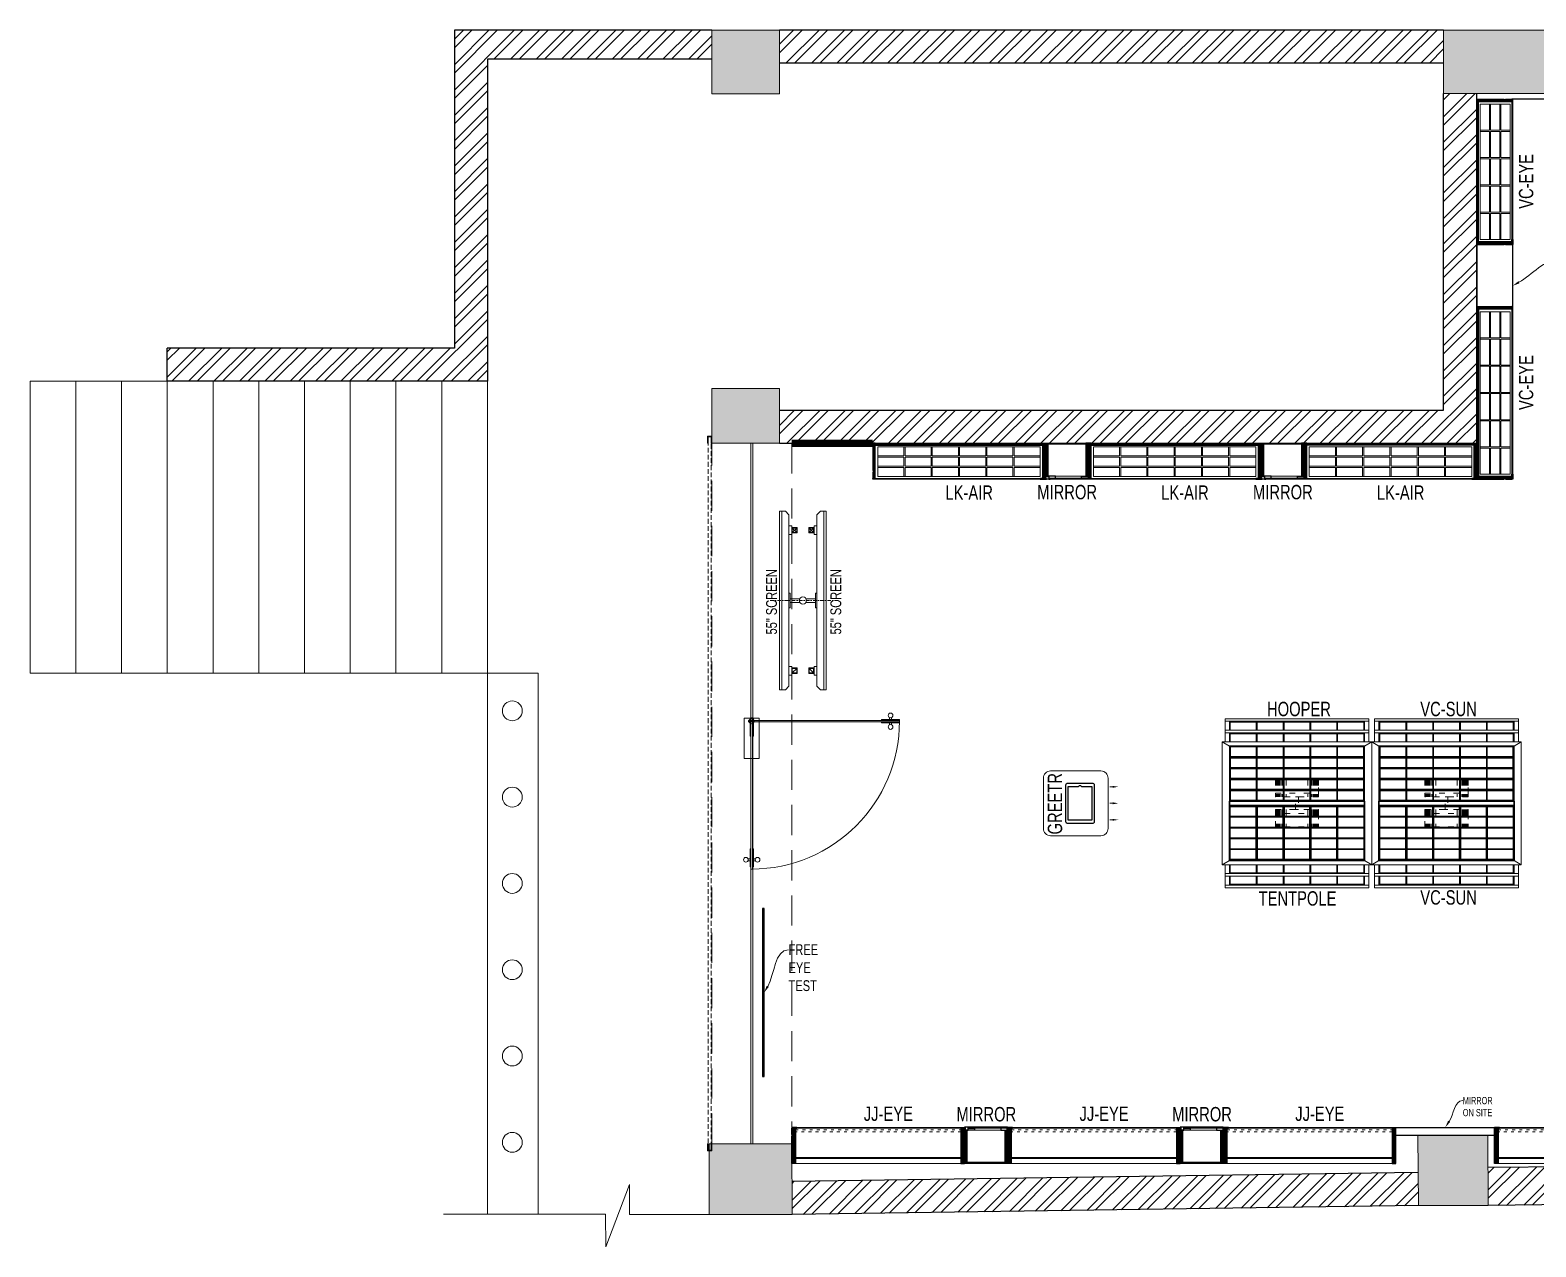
# Model space of a CAD drawing. Header units: feet. Extents: x 4160858 to 4180592, y -5463117 to -5454658.
# Drawn here: x 4160858 to 4171328, y -5463117 to -5454658 of the extents above; entities that cross this region are included whole.
import ezdxf
from ezdxf import colors
from ezdxf.entities.mleader import LeaderData, LeaderLine
from ezdxf.math import Vec2, Vec3

# ---------------------------------------------------------------- set-up
doc = ezdxf.new("R2010")
doc.units = ezdxf.units.FT
doc.header["$LTSCALE"] = 33
doc.header["$MEASUREMENT"] = 0
for name, pattern in [('ACAD_ISO03W100', [30, 12, -18]), ('DASHDOT2', [0.5, 0.25, -0.125, 0, -0.125]), ('HIDDEN', [9.525, 6.35, -3.175]), ('HIDDENX2', [0.75, 0.5, -0.25])]:
    doc.linetypes.add(name, pattern=pattern)
for name, color, linetype, lineweight in [('A-Glazing', 4, 'Continuous', 20), ('A-shutter', 8, 'Continuous', 18), ('A-WALL HATCH', 251, 'Continuous', 0), ('beam', 90, 'Continuous', 9), ('Column', 243, 'Continuous', 9), ('column hatch', 5, 'Continuous', 0), ('Glazing', 141, 'Continuous', 15), ('LENS-DIM', 252, 'Continuous', 5), ('LENS-PARTITION', 21, 'Continuous', 25), ('LENS-TEXT', 31, 'Continuous', 5), ('LENS_DIMENSION', 193, 'Continuous', 0), ('LENS_TEXT', 31, 'Continuous', 5), ('LK-EQPMT', 3, 'Continuous', 18), ('LK-FF&E FLOOR', 1, 'Continuous', 9), ('LK-FF&E WALL', 1, 'Continuous', 9), ('LK-IT', 3, 'Continuous', 18), ('LK-MIRROR', 133, 'Continuous', 13), ('LN-ELEVATION-1', 81, 'Continuous', 25), ('LN-ELEVATION-2', 103, 'Continuous', 20), ('LN-ELEVATION-3', 125, 'Continuous', 18), ('LN-ELEVATION-4', 145, 'Continuous', 13), ('LN-ELEVATION-5', 167, 'Continuous', 5), ('LN-HATCH', 251, 'Continuous', 0), ('PLANO-TXT', 252, 'Continuous', 5), ('rolling shutter', 1, 'Continuous', 5), ('Steps', 4, 'Continuous', 9)]:
    doc.layers.add(name, color=color, linetype=linetype, lineweight=lineweight)
doc.layers.add('A-WALL', color=1, linetype='Continuous')
doc.styles.add('LK TXT', font='GILC____.TTF', dxfattribs={"height": 100})
doc.styles.get("Standard").update_dxf_attribs({"font": 'GILC____.TTF'})
pattern_1 = [(45, (7858054.0837, 3504049.203), (-4.4901280605, 4.4901280605), [])]
pattern_2 = [(45, (7858558.917, 3503823.203), (-4.4901280605, 4.4901280605), [])]

# ---------------------------------------------------------------- blocks, each defined once
blk = doc.blocks.new('*U50')
at = {"layer": 'A-shutter', "color": 5, "ltscale": 10}
for points in [[(41037660, -1561539), (41037660, -1561544), (41037615, -1561544), (41037615, -1561564), (41037660, -1561564), (41037660, -1561569), (41037610, -1561569), (41037610, -1561539)], [(41042530, -1561539), (41042530, -1561544), (41042575, -1561544), (41042575, -1561564), (41042530, -1561564), (41042530, -1561569), (41042580, -1561569), (41042580, -1561539)]]:
    blk.add_lwpolyline(points, close=True, dxfattribs=at)
at = {"layer": 'A-shutter', "color": 5, "linetype": 'HIDDENX2', "ltscale": 2}
blk.add_lwpolyline([(41037615, -1561544), (41037615, -1561564), (41042575, -1561564), (41042575, -1561544)], close=True, dxfattribs=at)
blk = doc.blocks.new('Entrance Door')
at = {"layer": 'Glazing', "ltscale": 111}
blk.add_hatch(color=256, dxfattribs=at).paths.add_polyline_path([(18, -35), (18, -1235), (30, -1235), (30, -35)])
at = {"layer": 'Glazing'}
for p, q in [((30, -54), (18, -66)), ((1118, -31), (1118, -54)), ((1118, -89), (1118, -66)), ((1133, -31), (1133, -54)), ((1133, -89), (1133, -66))]:
    blk.add_line(p, q, dxfattribs=at)
at = {"layer": 'Glazing', "ltscale": 44}
for p, q in [((-5, -1156), (18, -1156)), ((-5, -1171), (18, -1171)), ((53, -1156), (30, -1156)), ((53, -1171), (30, -1171))]:
    blk.add_line(p, q, dxfattribs=at)
at = {"layer": 'Glazing'}
for points in [[(320, -120), (0, -120), (0, 0), (320, 0)], [(0, -54), (142, -54), (142, -47), (0, -47)], [(0, -66), (142, -66), (142, -74), (0, -74)], [(1181, -54), (1038, -54), (1038, -47), (1181, -47)], [(1181, -66), (1038, -66), (1038, -74), (1181, -74)]]:
    blk.add_lwpolyline(points, close=True, dxfattribs=at)
at = {"layer": 'Glazing', "ltscale": 222}
blk.add_lwpolyline([(-2, -66), (1199, -66), (1199, -54), (-2, -54)], close=True, dxfattribs=at)
at = {"layer": 'Glazing', "ltscale": 111}
blk.add_lwpolyline([(18, -35), (18, -1235), (30, -1235), (30, -35)], close=True, dxfattribs=at)
at = {"layer": 'Glazing', "ltscale": 44}
for points in [[(18, -1093), (18, -1235), (10, -1235), (10, -1093)], [(30, -1093), (30, -1235), (37, -1235), (37, -1093)]]:
    blk.add_lwpolyline(points, close=True, dxfattribs=at)
at = {"layer": 'Glazing'}
for centre, radius in [((1125, -14), 19), ((24, -59), 19.8), ((1125, -107), 19)]:
    blk.add_circle(centre, radius, dxfattribs=at)
at = {"layer": 'Glazing', "ltscale": 44}
for centre in [(-22, -1164), (70, -1164)]:
    blk.add_circle(centre, 19, dxfattribs=at)
at = {"layer": 'Glazing', "ltscale": 222}
blk.add_arc((24, -60), 1175, 270, 359.9996, dxfattribs=at)
blk = doc.blocks.new('A$C95718fd3')
at = {"layer": 'A-WALL HATCH'}
h = blk.add_hatch(dxfattribs=at)
h.set_pattern_fill('ANSI32', color=256, scale=333)
h.set_pattern_definition([(45, (-3476872.53, 5462423.86), (-88.2999593, 88.2999593), []), (45, (-3476813.67, 5462423.86), (-88.2999593, 88.2999593), [])])
h.paths.add_polyline_path([(-14523, 5239), (-9675, 5239), (-9675, 7670), (-9905, 7670), (-9905, 5469), (-14523, 5469)])
h.paths.add_polyline_path([(-9595, -61), (-5280, 3), (-5280, 233), (-9596, 205)])
h.paths.add_polyline_path([(-14435, -123), (-10081, -61), (-10082, 169), (-14436, 107)])
h.paths.add_polyline_path([(-4789, 0), (-471, 0), (-471, 230), (-4789, 230)])
h.paths.add_polyline_path([(-230, 447), (0, 447), (0, 7605), (-230, 7605)])
h.paths.add_polyline_path([(-4704, 7871), (-799, 7871), (-799, 8101), (-4704, 8101)])
h.paths.add_polyline_path([(-9070, 7881), (-5558, 7881), (-5558, 8101), (-9070, 8111)])
h.paths.add_polyline_path([(-14523, 7881), (-9905, 7881), (-9905, 8111), (-14523, 8111)])
h.paths.add_polyline_path([(-16784, 5900), (-18780, 5900), (-18780, 5670), (-16554, 5670), (-16554, 7909), (-14993, 7909), (-14993, 8111), (-16784, 8111)])
at = {"layer": 'column hatch'}
h = blk.add_hatch(color=251, dxfattribs=at)
h.dxf.hatch_style = 1
h.paths.add_polyline_path([(-5280, 0), (-4789, 0), (-4789, 456), (-5280, 456)])
h.paths.add_polyline_path([(-471, 0), (0, 0), (0, 447), (-471, 447)])
h.paths.add_polyline_path([(-799, 7605), (0, 7605), (0, 8101), (-799, 8101)])
h.paths.add_polyline_path([(-5558, 7617), (-4704, 7617), (-4704, 8101), (-5558, 8101)])
h.paths.add_polyline_path([(-9905, 7670), (-9070, 7670), (-9070, 8111), (-9905, 8111)])
h.paths.add_polyline_path([(-10081, -61), (-9596, -61), (-9595, -61), (-9597, 426), (-10084, 426)])
h.paths.add_polyline_path([(-15013, -123), (-14435, -123), (-14438, 369), (-14853, 369), (-15013, 369)])
h.paths.add_polyline_path([(-14993, 5239), (-14523, 5239), (-14523, 5619), (-14993, 5619)])
h.paths.add_polyline_path([(-14993, 7669), (-14523, 7669), (-14523, 8111), (-14993, 8111)])
at = {"layer": 'A-Glazing'}
blk.add_lwpolyline([(-14709, 5239), (-14709, 369), (-14722, 369), (-14722, 5239)], close=True, dxfattribs=at)
at = {"layer": 'A-WALL'}
for p, q in [((-16784, 8111), (-16784, 5900)), ((-14993, 8111), (-16784, 8111)), ((-9905, 8111), (-14523, 8111)), ((-14993, 7909), (-16554, 7909)), ((-16554, 7909), (-16554, 5670)), ((-9905, 7881), (-14523, 7881)), ((-9905, 5469), (-9905, 7670)), ((-9675, 5239), (-9675, 7670)), ((-16784, 5900), (-18780, 5900)), ((-18780, 5670), (-18780, 5900)), ((-16554, 5670), (-18780, 5670)), ((-14523, 5469), (-9905, 5469)), ((-14523, 5239), (-9675, 5239)), ((-5280, 233), (-9597, 205)), ((-10084, 169), (-14438, 107)), ((-5278, 3), (-9596, -61)), ((-10081, -61), (-14435, -123))]:
    blk.add_line(p, q, dxfattribs=at)
at = {"layer": 'beam', "linetype": 'HIDDEN'}
blk.add_lwpolyline([(-14438, 369), (-14993, 369), (-14993, 5239), (-14438, 5239)], close=True, dxfattribs=at)
at = {"layer": 'Column'}
for points in [[(-14993, 7669), (-14523, 7669), (-14523, 8111), (-14993, 8111)], [(-9905, 7670), (-9905, 8111), (-9070, 8111), (-9070, 7670)], [(-9597, 426), (-10084, 426), (-10081, -61), (-9595, -61)], [(-14435, -123), (-15013, -123), (-15013, 369), (-14853, 369), (-14438, 369)]]:
    blk.add_lwpolyline(points, close=True, dxfattribs=at)
blk.add_lwpolyline([(-14523, 5239), (-14993, 5239), (-14993, 5619), (-14523, 5619), (-14523, 5239)], dxfattribs=at)
at = {"layer": 'Steps'}
for p, q in [((-19734, 3640), (-19734, 5670)), ((-18780, 5670), (-19734, 5670)), ((-19416, 3640), (-19416, 5670)), ((-19098, 3640), (-19098, 5670)), ((-18780, 3640), (-18780, 5670)), ((-18462, 3640), (-18462, 5670)), ((-18144, 3640), (-18144, 5670)), ((-17826, 3640), (-17826, 5670)), ((-17508, 3640), (-17508, 5670)), ((-17190, 3640), (-17190, 5670)), ((-16872, 3640), (-16872, 5670)), ((-16554, 3640), (-16554, 5670)), ((-16554, 3640), (-19734, 3640)), ((-16554, 3640), (-16201, 3640)), ((-16554, 3640), (-16554, -120)), ((-16201, 3640), (-16201, -120))]:
    blk.add_line(p, q, dxfattribs=at)
blk.add_lwpolyline([(-15013, -123), (-15567, -123), (-15567, 87), (-15731, -348), (-15734, -120), (-16860, -120)], dxfattribs=at)
for centre in [(-16381, 3379), (-16381, 2779), (-16381, 2179), (-16381, 1579), (-16381, 979), (-16381, 379)]:
    blk.add_circle(centre, 69, dxfattribs=at)
at = {"layer": 'A-Glazing', "xscale": -0.874840470249898, "yscale": 0.874840470249898, "zscale": 0.874840470249898, "rotation": 89.99998891049198}
blk.add_blockref('Entrance Door', (-14769, 3328), dxfattribs=at)
at = {"layer": 'rolling shutter', "color": 2, "xscale": -1, "rotation": 269.9999999999481}
blk.add_blockref('*U50', (1546546, -41037291), dxfattribs=at)
blk = doc.blocks.new('MIRROR')
at = {"layer": 'LN-HATCH', "ltscale": 0.5}
h = blk.add_hatch(dxfattribs=at)
h.set_pattern_fill('ANSI31', color=256, scale=2)
h.set_pattern_definition([(45, (4060433.7416, 1708720.787), (-4.4901280605, 4.4901280605), [])])
h.paths.add_polyline_path([(213, 101), (231, 101), (231, -128), (213, -128)])
h.paths.add_polyline_path([(231, 95), (495, 95), (495, 101), (231, 101)])
h.paths.add_polyline_path([(513, 101), (495, 101), (495, -128), (513, -128)])
at = {"layer": 'Defpoints'}
blk.add_lwpolyline([(513, 101), (213, 101), (213, -149), (513, -149)], close=True, dxfattribs=at)
at = {"layer": 'LN-ELEVATION-1'}
for points in [[(213, 101), (231, 101), (231, -128), (213, -128)], [(231, 95), (495, 95), (495, 101), (231, 101)], [(513, 101), (495, 101), (495, -128), (513, -128)], [(260, -142), (260, -128), (215, -128), (215, -149), (224, -149), (224, -147), (216, -147), (216, -142)], [(443, -142), (443, -128), (488, -128), (488, -149), (479, -149), (479, -147), (486, -147), (486, -142)], [(505, -149), (505, -147), (509, -147), (509, -129), (488, -129), (488, -128), (511, -128), (511, -149)]]:
    blk.add_lwpolyline(points, close=True, dxfattribs=at)
at = {"layer": 'LN-ELEVATION-2', "color": 4, "lineweight": 0}
blk.add_lwpolyline([(216, -142), (486, -142), (486, -147), (216, -147)], close=True, dxfattribs=at)
at = {"layer": 'LN-ELEVATION-2'}
blk.add_lwpolyline([(260, -142), (443, -142), (443, -128), (260, -128)], close=True, dxfattribs=at)
at = {"layer": 'LN-ELEVATION-4', "ltscale": 0.5}
blk.add_line((479, -149), (224, -149), dxfattribs=at)
blk = doc.blocks.new('JJ SH 1200')
at = {"layer": 'LN-HATCH', "ltscale": 0.5}
h = blk.add_hatch(dxfattribs=at)
h.set_pattern_fill('ANSI31', color=256, scale=2)
h.set_pattern_definition([(45, (4097187.331, 1708800.267), (-4.4901280605, 4.4901280605), [])])
h.paths.add_polyline_path([(792, 220), (792, 30), (786, 30), (786, 20), (792, 20), (792, -24), (767, -24), (767, 220)])
h.paths.add_polyline_path([(-383, 180), (767, 180), (767, 186), (-383, 186)])
h.paths.add_polyline_path([(757, -24), (757, -30), (792, -30), (792, -24)])
h.paths.add_polyline_path([(-408, 220), (-408, 30), (-402, 30), (-402, 20), (-408, 20), (-408, -24), (-383, -24), (-383, 220)])
h.paths.add_polyline_path([(-373, -24), (-373, -30), (-408, -30), (-408, -24)])
at = {"layer": 'LN-ELEVATION-1', "ltscale": 0.5}
for points in [[(-408, 220), (-408, 30), (-402, 30), (-402, 20), (-408, 20), (-408, -24), (-383, -24), (-383, 220)], [(792, 220), (792, 30), (786, 30), (786, 20), (792, 20), (792, -24), (767, -24), (767, 220)], [(-383, 180), (767, 180), (767, 186), (-383, 186)], [(-373, -24), (-373, -30), (-408, -30), (-408, -24)], [(757, -24), (757, -30), (792, -30), (792, -24)]]:
    blk.add_lwpolyline(points, close=True, dxfattribs=at)
at = {"layer": 'LN-ELEVATION-3', "ltscale": 0.5}
for p, q in [((767, 220), (-383, 220)), ((757, -24), (-373, -24)), ((-373, -30), (757, -30))]:
    blk.add_line(p, q, dxfattribs=at)
at = {"layer": 'LN-ELEVATION-4', "linetype": 'ACAD_ISO03W100', "ltscale": 0.05}
blk.add_lwpolyline([(767, 0), (-383, 0), (-383, -12), (767, -12)], close=True, dxfattribs=at)
blk = doc.blocks.new('VC HD 1200')
at = {"layer": 'LN-HATCH', "ltscale": 0.5}
h = blk.add_hatch(dxfattribs=at)
h.set_pattern_fill('ANSI31', color=256, scale=2)
h.set_pattern_definition([(45, (3760859.753, 1795248.936), (-4.490128061, 4.490128061), [])])
h.paths.add_polyline_path([(-1200, 250), (-1200, 60), (-1194, 60), (-1194, 50), (-1200, 50), (-1200, 6), (-1182, 6), (-1182, 250)])
h = blk.add_hatch(dxfattribs=at)
h.set_pattern_fill('ANSI31', color=256, scale=2)
h.set_pattern_definition(pattern_1)
h.paths.add_polyline_path([(0, 250), (0, 60), (-6, 60), (-6, 50), (0, 50), (0, 6), (-18, 6), (-18, 250)])
h = blk.add_hatch(dxfattribs=at)
h.set_pattern_fill('ANSI31', color=256, scale=2)
h.set_pattern_definition([(45, (7858047.0837, 3504049.203), (-4.4901280605, 4.4901280605), [])])
h.paths.add_polyline_path([(-1165, 6), (-1165, 0), (-1200, 0), (-1200, 6)])
h = blk.add_hatch(dxfattribs=at)
h.set_pattern_fill('ANSI31', color=256, scale=2)
h.set_pattern_definition(pattern_1)
h.paths.add_polyline_path([(-28, 6), (-28, 0), (0, 0), (0, 6)])
at = {"layer": 'LN-ELEVATION-1', "ltscale": 0.5}
for points in [[(-1200, 250), (-1200, 60), (-1194, 60), (-1194, 50), (-1200, 50), (-1200, 6), (-1182, 6), (-1182, 250)], [(-18, 238), (-1182, 238), (-1182, 244), (-18, 244)], [(0, 250), (0, 60), (-6, 60), (-6, 50), (0, 50), (0, 6), (-18, 6), (-18, 250)], [(-1165, 6), (-1165, 0), (-1200, 0), (-1200, 6)], [(-35, 6), (-35, 0), (0, 0), (0, 6)]]:
    blk.add_lwpolyline(points, close=True, dxfattribs=at)
at = {"layer": 'LN-ELEVATION-3', "ltscale": 0.5}
for p, q in [((-1182, 250), (-18, 250)), ((-1165, 6), (-35, 6)), ((-35, 0), (-1165, 0))]:
    blk.add_line(p, q, dxfattribs=at)
for points in [[(-1165, 226), (-35, 226), (-35, 18), (-1165, 18)], [(-1165, 226), (-983, 226), (-983, 162), (-1165, 162)], [(-975, 226), (-794, 226), (-794, 162), (-975, 162)], [(-786, 226), (-604, 226), (-604, 162), (-786, 162)], [(-596, 226), (-414, 226), (-414, 162), (-596, 162)], [(-406, 226), (-225, 226), (-225, 162), (-406, 162)], [(-217, 226), (-35, 226), (-35, 162), (-217, 162)], [(-1165, 90), (-983, 90), (-983, 154), (-1165, 154)], [(-975, 154), (-794, 154), (-794, 90), (-975, 90)], [(-786, 154), (-604, 154), (-604, 90), (-786, 90)], [(-596, 154), (-414, 154), (-414, 90), (-596, 90)], [(-406, 154), (-225, 154), (-225, 90), (-406, 90)], [(-217, 154), (-35, 154), (-35, 90), (-217, 90)], [(-1165, 82), (-983, 82), (-983, 18), (-1165, 18)], [(-975, 82), (-794, 82), (-794, 18), (-975, 18)], [(-786, 82), (-604, 82), (-604, 18), (-786, 18)], [(-596, 82), (-414, 82), (-414, 18), (-596, 18)], [(-406, 82), (-225, 82), (-225, 18), (-406, 18)], [(-217, 82), (-35, 82), (-35, 18), (-217, 18)]]:
    blk.add_lwpolyline(points, close=True, dxfattribs=at)
blk = doc.blocks.new('ffgd')
at = {"layer": 'LN-ELEVATION-4', "linetype": 'ACAD_ISO03W100', "ltscale": 0.1}
blk.add_lwpolyline([(0, 47), (0, -41), (-20, -41), (-20, 47)], close=True, dxfattribs=at)
at = {"layer": 'LN-ELEVATION-5', "linetype": 'ACAD_ISO03W100', "ltscale": 0.1}
for p, q in [((-160, 166), (-160, 47)), ((-160, 166), (-160, 47)), ((-159, 166), (-159, 47)), ((-159, 166), (-159, 47)), ((-158, 166), (-158, 47)), ((-158, 166), (-158, 47)), ((-157, 166), (-157, 47)), ((-156, 166), (-156, 47)), ((-154, 166), (-154, 47)), ((-151, 166), (-151, 47)), ((-146, 166), (-146, 47)), ((-141, 166), (-141, 47)), ((-135, 166), (-135, 47)), ((-128, 166), (-128, 47)), ((-120, 166), (-120, 47)), ((-111, 166), (-111, 47)), ((-102, 166), (-102, 47)), ((-85, 166), (-85, 47)), ((65, 166), (65, 47)), ((82, 166), (82, 47)), ((91, 166), (91, 47)), ((100, 166), (100, 47)), ((108, 166), (108, 47)), ((115, 166), (115, 47)), ((121, 166), (121, 47)), ((126, 166), (126, 47)), ((131, 166), (131, 47)), ((134, 166), (134, 47)), ((136, 166), (136, 47)), ((137, 166), (137, 47)), ((138, 166), (138, 47)), ((138, 166), (138, 47)), ((139, 166), (139, 47)), ((139, 166), (139, 47)), ((140, 166), (140, 47)), ((140, 166), (140, 47)), ((-160, -41), (-160, -160)), ((-160, -41), (-160, -160)), ((-159, -41), (-159, -160)), ((-159, -41), (-159, -160)), ((-158, -41), (-158, -160)), ((-158, -41), (-158, -160)), ((-157, -41), (-157, -160)), ((-156, -41), (-156, -160)), ((-154, -41), (-154, -160)), ((-151, -41), (-151, -160)), ((-146, -41), (-146, -160)), ((-141, -41), (-141, -160)), ((-135, -41), (-135, -160)), ((-128, -41), (-128, -160)), ((-120, -41), (-120, -160)), ((-111, -41), (-111, -160)), ((-102, -41), (-102, -160)), ((-85, -41), (-85, -160)), ((65, -41), (65, -160)), ((82, -41), (82, -160)), ((91, -41), (91, -160)), ((100, -41), (100, -160)), ((108, -41), (108, -160)), ((115, -41), (115, -160)), ((121, -41), (121, -160)), ((126, -41), (126, -160)), ((131, -41), (131, -160)), ((134, -41), (134, -160)), ((136, -41), (136, -160)), ((137, -41), (137, -160)), ((138, -41), (138, -160)), ((138, -41), (138, -160)), ((139, -41), (139, -160)), ((139, -41), (139, -160)), ((140, -41), (140, -160)), ((140, -41), (140, -160))]:
    blk.add_line(p, q, dxfattribs=at)
for points in [[(140, 73), (140, 166), (-160, 166), (-160, 73)], [(140, -67), (140, -160), (-160, -160), (-160, -67)]]:
    blk.add_lwpolyline(points, dxfattribs=at)
for points in [[(140, 73), (140, 47), (-160, 47), (-160, 73)], [(140, -41), (140, -67), (-160, -67), (-160, -41)]]:
    blk.add_lwpolyline(points, close=True, dxfattribs=at)
blk = doc.blocks.new('EURO 1040 x 1175')
at = {"layer": 'LN-ELEVATION-1'}
for points in [[(-470, -327), (470, -327), (470, 468), (-470, 468)], [(-470, 85), (470, 85), (470, 468), (-470, 468)], [(-283, 85), (-277, 85), (-277, 468), (-283, 468)], [(-96, 85), (-90, 85), (-90, 468), (-96, 468)], [(90, 85), (96, 85), (96, 468), (90, 468)], [(277, 85), (283, 85), (283, 468), (277, 468)], [(-470, 387), (-283, 387), (-283, 393), (-470, 393)], [(-470, 311), (-283, 311), (-283, 317), (-470, 317)], [(-277, 387), (-96, 387), (-96, 393), (-277, 393)], [(-277, 311), (-96, 311), (-96, 317), (-277, 317)], [(-90, 387), (90, 387), (90, 393), (-90, 393)], [(-90, 311), (90, 311), (90, 317), (-90, 317)], [(96, 387), (277, 387), (277, 393), (96, 393)], [(96, 311), (277, 311), (277, 317), (96, 317)], [(283, 387), (470, 387), (470, 393), (283, 393)], [(283, 311), (470, 311), (470, 317), (283, 317)], [(-470, 236), (-283, 236), (-283, 242), (-470, 242)], [(-277, 236), (-96, 236), (-96, 242), (-277, 242)], [(-90, 236), (90, 236), (90, 242), (-90, 242)], [(96, 236), (277, 236), (277, 242), (96, 242)], [(283, 236), (470, 236), (470, 242), (283, 242)], [(-470, 160), (-283, 160), (-283, 166), (-470, 166)], [(-277, 160), (-96, 160), (-96, 166), (-277, 166)], [(-90, 160), (90, 160), (90, 166), (-90, 166)], [(96, 160), (277, 160), (277, 166), (96, 166)], [(283, 160), (470, 160), (470, 166), (283, 166)], [(-470, 85), (470, 85), (470, 55), (-470, 55)], [(-470, 55), (470, 55), (470, -327), (-470, -327)], [(-283, 55), (-277, 55), (-277, -327), (-283, -327)], [(-96, 55), (-90, 55), (-90, -327), (-96, -327)], [(90, 55), (96, 55), (96, -327), (90, -327)], [(277, 55), (283, 55), (283, -327), (277, -327)], [(-470, -20), (-283, -20), (-283, -26), (-470, -26)], [(-470, -96), (-283, -96), (-283, -102), (-470, -102)], [(-277, -20), (-96, -20), (-96, -26), (-277, -26)], [(-277, -96), (-96, -96), (-96, -102), (-277, -102)], [(-90, -20), (90, -20), (90, -26), (-90, -26)], [(-90, -96), (90, -96), (90, -102), (-90, -102)], [(96, -20), (277, -20), (277, -26), (96, -26)], [(96, -96), (277, -96), (277, -102), (96, -102)], [(283, -20), (470, -20), (470, -26), (283, -26)], [(283, -96), (470, -96), (470, -102), (283, -102)], [(-470, -171), (-283, -171), (-283, -177), (-470, -177)], [(-277, -171), (-96, -171), (-96, -177), (-277, -177)], [(-90, -171), (90, -171), (90, -177), (-90, -177)], [(96, -171), (277, -171), (277, -177), (96, -177)], [(283, -171), (470, -171), (470, -177), (283, -177)], [(-470, -246), (-283, -246), (-283, -252), (-470, -252)], [(-277, -246), (-96, -246), (-96, -252), (-277, -252)], [(-90, -246), (90, -246), (90, -252), (-90, -252)], [(96, -246), (277, -246), (277, -252), (96, -252)], [(283, -246), (470, -246), (470, -252), (283, -252)]]:
    blk.add_lwpolyline(points, close=True, dxfattribs=at)
for points in [[(-283, 462), (-464, 462), (-464, 317)], [(-96, 462), (-277, 462)], [(90, 462), (-90, 462)], [(277, 462), (96, 462)], [(464, 317), (464, 462), (283, 462)], [(-464, 311), (-464, 242)], [(-464, 236), (-464, 166)], [(464, 242), (464, 311)], [(464, 166), (464, 236)], [(-464, 160), (-464, 91), (-283, 91)], [(283, 91), (464, 91), (464, 160)], [(-464, -20), (-464, 49), (-283, 49)], [(-277, 91), (-96, 91)], [(-277, 49), (-96, 49)], [(-90, 91), (90, 91)], [(-90, 49), (90, 49)], [(96, 91), (277, 91)], [(96, 49), (277, 49)], [(283, 49), (464, 49), (464, -20)], [(-464, -96), (-464, -26)], [(-464, -171), (-464, -102)], [(464, -26), (464, -96)], [(464, -102), (464, -171)], [(-283, -321), (-464, -321), (-464, -177)], [(464, -177), (464, -321), (283, -321)], [(-96, -321), (-277, -321)], [(90, -321), (-90, -321)], [(277, -321), (96, -321)]]:
    blk.add_lwpolyline(points, dxfattribs=at)
at = {"layer": 'LN-ELEVATION-2'}
blk.add_lwpolyline([(-520, -357), (520, -357), (520, 498), (-520, 498)], close=True, dxfattribs=at)
for points in [[(-470, 468), (-520, 498)], [(470, 468), (520, 498)], [(-470, -327), (-520, -357)], [(470, -327), (520, -357)]]:
    blk.add_lwpolyline(points, dxfattribs=at)
at = {"layer": 'LN-ELEVATION-3'}
for points in [[(-500, 560), (500, 560), (500, 578), (-500, 578)], [(-500, 498), (-470, 498), (-470, 560), (-500, 560)], [(470, 498), (500, 498), (500, 560), (470, 560)], [(-500, -357), (-470, -357), (-470, -419), (-500, -419)], [(470, -357), (500, -357), (500, -419), (470, -419)], [(-500, -419), (500, -419), (500, -437), (-500, -437)]]:
    blk.add_lwpolyline(points, close=True, dxfattribs=at)
at = {"layer": 'LN-ELEVATION-4'}
for points in [[(-500, 640), (500, 640), (500, 658), (-500, 658)], [(-500, 578), (-470, 578), (-470, 640), (-500, 640)], [(470, 578), (500, 578), (500, 640), (470, 640)], [(-470, 498), (-464, 498), (-464, 560), (-470, 560)], [(-464, 554), (-283, 554), (-283, 560), (-464, 560)], [(-283, 498), (-277, 498), (-277, 560), (-283, 560)], [(-277, 554), (-96, 554), (-96, 560), (-277, 560)], [(-96, 498), (-90, 498), (-90, 560), (-96, 560)], [(-90, 554), (90, 554), (90, 560), (-90, 560)], [(90, 498), (96, 498), (96, 560), (90, 560)], [(96, 554), (277, 554), (277, 560), (96, 560)], [(277, 498), (283, 498), (283, 560), (277, 560)], [(283, 554), (464, 554), (464, 560), (283, 560)], [(464, 498), (470, 498), (470, 560), (464, 560)], [(-470, -357), (-464, -357), (-464, -419), (-470, -419)], [(-464, -413), (-283, -413), (-283, -419), (-464, -419)], [(-283, -357), (-277, -357), (-277, -419), (-283, -419)], [(-277, -413), (-96, -413), (-96, -419), (-277, -419)], [(-96, -357), (-90, -357), (-90, -419), (-96, -419)], [(-90, -413), (90, -413), (90, -419), (-90, -419)], [(90, -357), (96, -357), (96, -419), (90, -419)], [(96, -413), (277, -413), (277, -419), (96, -419)], [(277, -357), (283, -357), (283, -419), (277, -419)], [(283, -413), (464, -413), (464, -419), (283, -419)], [(464, -357), (470, -357), (470, -419), (464, -419)], [(-500, -437), (-470, -437), (-470, -499), (-500, -499)], [(-500, -499), (500, -499), (500, -517), (-500, -517)], [(470, -437), (500, -437), (500, -499), (470, -499)]]:
    blk.add_lwpolyline(points, close=True, dxfattribs=at)
at = {"layer": 'LN-ELEVATION-5'}
for points in [[(-470, 578), (-464, 578), (-464, 640), (-470, 640)], [(-464, 634), (-283, 634), (-283, 640), (-464, 640)], [(-283, 578), (-277, 578), (-277, 640), (-283, 640)], [(-277, 634), (-96, 634), (-96, 640), (-277, 640)], [(-96, 578), (-90, 578), (-90, 640), (-96, 640)], [(-90, 634), (90, 634), (90, 640), (-90, 640)], [(90, 578), (96, 578), (96, 640), (90, 640)], [(96, 634), (277, 634), (277, 640), (96, 640)], [(277, 578), (283, 578), (283, 640), (277, 640)], [(283, 634), (464, 634), (464, 640), (283, 640)], [(464, 578), (470, 578), (470, 640), (464, 640)], [(-470, -437), (-464, -437), (-464, -499), (-470, -499)], [(-464, -493), (-283, -493), (-283, -499), (-464, -499)], [(-283, -437), (-277, -437), (-277, -499), (-283, -499)], [(-277, -493), (-96, -493), (-96, -499), (-277, -499)], [(-96, -437), (-90, -437), (-90, -499), (-96, -499)], [(-90, -493), (90, -493), (90, -499), (-90, -499)], [(90, -437), (96, -437), (96, -499), (90, -499)], [(96, -493), (277, -493), (277, -499), (96, -499)], [(277, -437), (283, -437), (283, -499), (277, -499)], [(283, -493), (464, -493), (464, -499), (283, -499)], [(464, -437), (470, -437), (470, -499), (464, -499)]]:
    blk.add_lwpolyline(points, close=True, dxfattribs=at)
at = {"layer": 'LENS-DIM'}
blk.add_blockref('ffgd', (10, 67), dxfattribs=at)
blk = doc.blocks.new('GREETR 450x450')
at = {"layer": 'LN-ELEVATION-1', "linetype": 'ByBlock', "lineweight": -2}
for p, q in [((481, 340), (461, 340)), ((481, 225), (461, 225)), ((481, 110), (461, 110))]:
    blk.add_line(p, q, dxfattribs=at)
at = {"layer": 'LN-ELEVATION-1'}
for points in [[(356, 98), (356, 352, 0.414214), (346, 362), (164, 362, 0.414214), (154, 352), (154, 98, 0.414214), (164, 88), (346, 88, 0.414214)], [(264, 343), (336, 343), (336, 108), (172, 108), (172, 343), (245, 343, 0.327538), (247, 344, -0.733799), (262, 344, 0.327538)]]:
    blk.add_lwpolyline(points, format="xyb", close=True, dxfattribs=at)
at = {"layer": 'LN-ELEVATION-1', "linetype": 'ByBlock', "lineweight": -2}
for points in [[(481, 346), (481, 333), (521, 340)], [(481, 232), (481, 218), (521, 225)], [(481, 117), (481, 104), (521, 110)]]:
    blk.add_solid(points, dxfattribs=at)
at = {"layer": 'LN-ELEVATION-2'}
blk.add_lwpolyline([(50, 0), (400, 0, 0.414214), (450, 50), (450, 400, 0.414214), (400, 450), (50, 450, 0.414214), (0, 400), (0, 50, 0.414214)], format="xyb", close=True, dxfattribs=at)
at = {"layer": 'LENS-TEXT', "color": 0, "linetype": 'Continuous', "ltscale": 3, "insert": (81, 222), "char_height": 100, "attachment_point": 5, "rotation": 90, "style": 'LK TXT'}
blk.add_mtext_dynamic_manual_height_columns('GREETR', width=353.06, gutter_width=0.5, heights=[0], dxfattribs=at)
blk = doc.blocks.new('55INCH')
at = {"layer": 'LK-EQPMT', "ltscale": 12}
for p, q in [((2111559, 1135690), (2111583, 1135690)), ((2111583, 1135690), (2111608, 1135666)), ((2111608, 1134474), (2111608, 1135666)), ((2111608, 1135588), (2111627, 1135588)), ((2111627, 1135588), (2111627, 1135529)), ((2111627, 1135529), (2111608, 1135529)), ((2111627, 1134611), (2111608, 1134611)), ((2111608, 1134552), (2111627, 1134552)), ((2111627, 1134611), (2111627, 1134552)), ((2111559, 1134449), (2111583, 1134449)), ((2111583, 1134449), (2111608, 1134474))]:
    blk.add_line(p, q, dxfattribs=at)
at = {"layer": 'LK-EQPMT'}
for p, q in [((2111662, 1135543), (2111631, 1135574)), ((2111662, 1135574), (2111631, 1135543)), ((2111662, 1134597), (2111631, 1134566))]:
    blk.add_line(p, q, dxfattribs=at)
at = {"layer": 'LK-EQPMT', "ltscale": 12}
blk.add_lwpolyline([(2111543, 1135690), (2111559, 1135690), (2111559, 1134449), (2111543, 1134449)], close=True, dxfattribs=at)
at = {"layer": 'LK-EQPMT'}
for points in [[(2111627, 1135578), (2111627, 1135540), (2111665, 1135540), (2111665, 1135578)], [(2111631, 1135574), (2111631, 1135543), (2111662, 1135543), (2111662, 1135574)], [(2111627, 1134563), (2111627, 1134601), (2111665, 1134601), (2111665, 1134563)], [(2111631, 1134566), (2111631, 1134597), (2111662, 1134597), (2111662, 1134566)]]:
    blk.add_lwpolyline(points, close=True, dxfattribs=at)
blk = doc.blocks.new('VC HD 1010')
at = {"layer": 'LN-HATCH', "ltscale": 0.5}
h = blk.add_hatch(dxfattribs=at)
h.set_pattern_fill('ANSI31', color=256, scale=2)
h.set_pattern_definition([(45, (3761554.586, 1795022.936), (-4.490128061, 4.490128061), [])])
h.paths.add_polyline_path([(-505, 24), (-505, -166), (-499, -166), (-499, -176), (-505, -176), (-505, -220), (-487, -220), (-487, 24)])
h = blk.add_hatch(dxfattribs=at)
h.set_pattern_fill('ANSI31', color=256, scale=2)
h.set_pattern_definition(pattern_2)
h.paths.add_polyline_path([(505, 24), (505, -166), (499, -166), (499, -176), (505, -176), (505, -220), (487, -220), (487, 24)])
h = blk.add_hatch(dxfattribs=at)
h.set_pattern_fill('ANSI31', color=256, scale=2)
h.set_pattern_definition([(45, (7858741.917, 3503823.203), (-4.4901280605, 4.4901280605), [])])
h.paths.add_polyline_path([(-470, -220), (-470, -226), (-505, -226), (-505, -220)])
h = blk.add_hatch(dxfattribs=at)
h.set_pattern_fill('ANSI31', color=256, scale=2)
h.set_pattern_definition(pattern_2)
h.paths.add_polyline_path([(477, -220), (477, -226), (512, -226), (512, -220)])
at = {"layer": 'LN-ELEVATION-1', "ltscale": 0.5}
for points in [[(-505, 24), (-505, -166), (-499, -166), (-499, -176), (-505, -176), (-505, -220), (-487, -220), (-487, 24)], [(487, 12), (-487, 12), (-487, 18), (487, 18)], [(505, 24), (505, -166), (499, -166), (499, -176), (505, -176), (505, -220), (487, -220), (487, 24)], [(-470, -220), (-470, -226), (-505, -226), (-505, -220)], [(470, -220), (470, -226), (505, -226), (505, -220)]]:
    blk.add_lwpolyline(points, close=True, dxfattribs=at)
at = {"layer": 'LN-ELEVATION-2', "ltscale": 0.5}
blk.add_lwpolyline([(470, 0), (-470, 0), (-470, -208), (470, -208)], close=True, dxfattribs=at)
at = {"layer": 'LN-ELEVATION-3', "ltscale": 0.5}
for p, q in [((-487, 24), (487, 24)), ((-470, -220), (470, -220)), ((470, -226), (-470, -226))]:
    blk.add_line(p, q, dxfattribs=at)
for points in [[(-470, 0), (-289, 0), (-289, -64), (-470, -64)], [(-281, 0), (-99, 0), (-99, -64), (-281, -64)], [(-91, 0), (91, 0), (91, -64), (-91, -64)], [(99, 0), (281, 0), (281, -64), (99, -64)], [(289, 0), (470, 0), (470, -64), (289, -64)], [(-470, -136), (-289, -136), (-289, -72), (-470, -72)], [(-281, -72), (-99, -72), (-99, -136), (-281, -136)], [(-91, -72), (91, -72), (91, -136), (-91, -136)], [(99, -72), (281, -72), (281, -136), (99, -136)], [(289, -72), (470, -72), (470, -136), (289, -136)], [(-470, -144), (-289, -144), (-289, -208), (-470, -208)], [(-281, -144), (-99, -144), (-99, -208), (-281, -208)], [(-91, -144), (91, -144), (91, -208), (-91, -208)], [(99, -144), (281, -144), (281, -208), (99, -208)], [(289, -144), (470, -144), (470, -208), (289, -208)]]:
    blk.add_lwpolyline(points, close=True, dxfattribs=at)

msp = doc.modelspace()

# ---------------------------------------------------------------- linework, layer by layer
msp.add_lwpolyline([(4165962, -5461933), (4165962, -5460765), (4165950, -5460765), (4165950, -5461933)], close=True)
at = {"layer": 'LENS-PARTITION'}
msp.add_lwpolyline([(4171522, -5455138), (4171167, -5455138)], dxfattribs=at)
for points in [[(4171167, -5456148), (4170917, -5456148), (4170917, -5456580), (4171167, -5456580)], [(4171040, -5462343), (4170355, -5462343), (4170355, -5462286), (4171040, -5462286)]]:
    msp.add_lwpolyline(points, close=True, dxfattribs=at)
at = {"layer": 'LK-IT', "color": 1, "linetype": 'DASHDOT2', "ltscale": 3}
msp.add_line((4166476, -5458623), (4165987, -5458623), dxfattribs=at)
at = {"layer": 'LK-IT'}
for points in [[(4166134, -5458573), (4166134, -5458673), (4166144, -5458673), (4166144, -5458573)], [(4166329, -5458573), (4166329, -5458673), (4166319, -5458673), (4166319, -5458573)]]:
    msp.add_lwpolyline(points, close=True, dxfattribs=at)
for points in [[(4166210, -5458611), (4166144, -5458611), (4166144, -5458636), (4166210, -5458636, -0.267949), (4166210, -5458611, 1)], [(4166253, -5458611), (4166319, -5458611), (4166319, -5458636), (4166253, -5458636, 0.267949), (4166253, -5458611, -1)]]:
    msp.add_lwpolyline(points, format="xyb", dxfattribs=at)
at = {"layer": 'LK-IT', "color": 1}
msp.add_circle((4166232, -5458623), 25, dxfattribs=at)
at = {"layer": 'LK-MIRROR', "linetype": 'ACAD_ISO03W100', "ltscale": 0.05, "const_width": 50}
msp.add_lwpolyline([(4166717, -5457530), (4166154, -5457530)], dxfattribs=at)

# ---------------------------------------------------------------- block references
at = {"layer": 'LENS_DIMENSION'}
msp.add_blockref('A$C95718fd3', (4180592, -5462769), dxfattribs=at)
at = {"layer": 'LK-FF&E FLOOR'}
for name, p in [('EURO 1040 x 1175', (4169667, -5460103)), ('EURO 1040 x 1175', (4170707, -5460103)), ('GREETR 450x450', (4167904, -5460258))]:
    msp.add_blockref(name, p, dxfattribs=at)
at = {"layer": 'LK-FF&E WALL', "xscale": -1}
for name, p, rotation in [('VC HD 1010', (4170941, -5455643), 90), ('JJ SH 1200', (4166563, -5462316), 180), ('JJ SH 1200', (4168063, -5462316), 180), ('JJ SH 1200', (4169563, -5462316), 180), ('JJ SH 1200', (4171448, -5462316), 180)]:
    msp.add_blockref(name, p, dxfattribs=dict(at, rotation=rotation))
at = {"layer": 'LK-FF&E WALL'}
for name, p, rotation in [('VC HD 1200', (4171167, -5456580), 90), ('MIRROR', (4167868, -5462434), 180), ('MIRROR', (4169368, -5462434), 180)]:
    msp.add_blockref(name, p, dxfattribs=dict(at, rotation=rotation))
at = {"layer": 'LK-FF&E WALL', "xscale": -1}
for name, p in [('VC HD 1200', (4166717, -5457780)), ('MIRROR', (4168430, -5457631)), ('VC HD 1200', (4168217, -5457780)), ('MIRROR', (4169930, -5457631))]:
    msp.add_blockref(name, p, dxfattribs=at)
at = {"layer": 'LK-FF&E WALL'}
msp.add_blockref('VC HD 1200', (4170917, -5457780), dxfattribs=at)
at = {"layer": 'LK-IT'}
msp.add_blockref('55INCH', (2054527, -6593693), dxfattribs=at)
at = {"layer": 'LK-IT', "xscale": -1}
msp.add_blockref('55INCH', (6277937, -6593693), dxfattribs=at)

# ---------------------------------------------------------------- texts
at = {"layer": 'LENS-TEXT', "color": 0, "linetype": 'Continuous', "ltscale": 3, "char_height": 75, "width": 783.96, "attachment_point": 5, "rotation": 90, "style": 'LK TXT'}
for insert in [(4166014, -5458632), (4166461, -5458632)]:
    msp.add_mtext('\\pt225;55" SCREEN', dxfattribs=dict(at, insert=insert))
at = {"layer": 'LENS_TEXT', "linetype": 'Continuous', "ltscale": 3, "char_height": 100, "width": 324.47, "attachment_point": 5, "style": 'LK TXT'}
for insert in [(4168069, -5457870, -23744), (4169569, -5457870, -23744), (4167507, -5462195, -23744), (4169007, -5462195, -23744)]:
    msp.add_mtext('{\\C7;MIRROR}', dxfattribs=dict(at, insert=insert))
at = {"layer": 'PLANO-TXT', "linetype": 'Continuous', "ltscale": 3, "char_height": 100, "width": 149.55, "attachment_point": 5, "rotation": 90, "style": 'LK TXT'}
for insert in [(4171261, -5455709, -23744), (4171261, -5457108, -23744)]:
    msp.add_mtext('VC-EYE', dxfattribs=dict(at, insert=insert))
at = {"layer": 'PLANO-TXT', "linetype": 'Continuous', "ltscale": 3, "char_height": 100, "width": 149.55, "attachment_point": 5, "style": 'LK TXT'}
for s, insert in [('LK-AIR', (4167388, -5457873, -23744)), ('LK-AIR', (4168888, -5457873, -23744)), ('LK-AIR', (4170388, -5457873, -23744)), ('HOOPER', (4169681, -5459378, -23744)), ('VC-SUN', (4170721, -5459378, -23744)), ('TENTPOLE', (4169671, -5460695, -23744)), ('VC-SUN', (4170721, -5460688, -23744)), ('JJ-EYE', (4166826, -5462192, -23744)), ('JJ-EYE', (4168326, -5462192, -23744)), ('JJ-EYE', (4169826, -5462192, -23744))]:
    msp.add_mtext(s, dxfattribs=dict(at, insert=insert))

# ---------------------------------------------------------------- leaders
at = {"layer": 'LENS-TEXT', "color": 7}
ml = msp.add_multileader_mtext('Standard', dxfattribs=at)
ml.set_content('\\pxqj,t3;{\\C0;MIRROR ON SITE}', color=1)
ml.set_leader_properties(color=256, linetype='ByLayer', lineweight=-1)
ml.build(insert=Vec2(0, 0))
ml.multileader.update_dxf_attribs({"leader_type": 2, "dogleg_length": 0.36, "arrow_head_size": 50})
ctx = ml.context
ctx.base_point, ctx.char_height, ctx.arrow_head_size, ctx.landing_gap_size, ctx.plane_origin = Vec3(4171494, -5456251, -23744), 50, 50, 0.09, Vec3(4172500, -5456087, -23744)
notes = []
notes.append((ctx, [(1, (1, 1, 0), (4171493, -5456251, -23744), (1, 0), 0.36, [(0, [(4171167, -5456435, -23744)], 0, [])])]))
ctx.mtext.insert, ctx.mtext.width, ctx.mtext.flow_direction = Vec3(4171494, -5456226, -23744), 237.26, 5
ml = msp.add_multileader_mtext('Standard', dxfattribs=at)
ml.set_content('\\pxqj,t3;{\\C0;MIRROR ON SITE}', color=1)
ml.set_leader_properties(color=256, linetype='ByLayer', lineweight=-1)
ml.build(insert=Vec2(0, 0))
ml.multileader.update_dxf_attribs({"leader_type": 2, "dogleg_length": 0.36, "arrow_head_size": 50})
ctx = ml.context
ctx.base_point, ctx.char_height, ctx.arrow_head_size, ctx.landing_gap_size, ctx.plane_origin = Vec3(4170820, -5462100, -23744), 50, 50, 0.09, Vec3(4171659, -5461637, -23744)
notes.append((ctx, [(1, (1, 1, 0), (4170819, -5462100, -23744), (1, 0), 0.36, [(0, [(4170698, -5462286, -23744)], 0, [])])]))
ctx.mtext.insert, ctx.mtext.width, ctx.mtext.flow_direction = Vec3(4170820, -5462075, -23744), 237.26, 5
at = {"layer": 'LENS_TEXT', "color": 1, "linetype": 'Continuous', "ltscale": 3}
ml = msp.add_multileader_mtext('Standard', dxfattribs=at)
ml.set_content('{\\C256;FREE EYE TEST}', color=1)
ml.set_leader_properties(color=256, linetype='ByLayer', lineweight=-1)
ml.build(insert=Vec2(0, 0))
ml.multileader.update_dxf_attribs({"leader_type": 2, "dogleg_length": 0.36, "arrow_head_size": 50})
ctx = ml.context
ctx.base_point, ctx.char_height, ctx.arrow_head_size, ctx.landing_gap_size, ctx.plane_origin = Vec3(4166132, -5461051), 75, 50, 0.09, Vec3(4164854, -5459689)
notes.append((ctx, [(0, (1, 1, 0), (4166132, -5461051), (1, 0), 0.36, [(1, [(4165962, -5461349)], 0, [])])]))
ctx.mtext.insert, ctx.mtext.width, ctx.mtext.flow_direction = Vec3(4166132, -5461013), 354.24, 5
for ctx, leaders in notes:
    for number, flags, end, landing, length, lines in leaders:
        leader = LeaderData()
        leader.index, (leader.has_last_leader_line, leader.has_dogleg_vector, leader.attachment_direction) = number, flags
        leader.last_leader_point, leader.dogleg_vector, leader.dogleg_length = Vec3(end), Vec3(landing), length
        for number, points, colour, breaks in lines:
            line = LeaderLine()
            line.index, line.vertices, line.color, line.breaks = number, Vec3.list(points), colors.encode_raw_color(colour), breaks
            leader.lines.append(line)
        ctx.leaders.append(leader)

doc.saveas('drawing.dxf')
